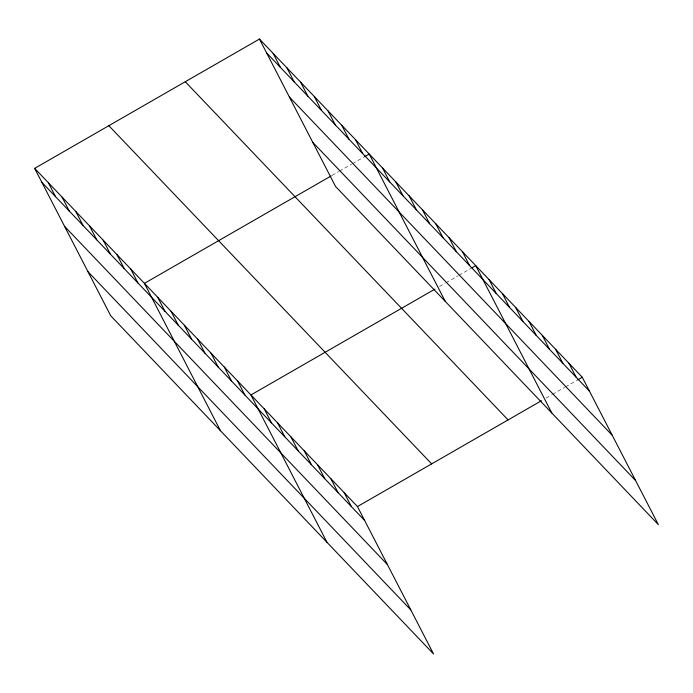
<?xml version="1.0" encoding="UTF-8"?>
<svg xmlns="http://www.w3.org/2000/svg" width="693" height="693" viewBox="0 0 693 693"><rect width="100%" height="100%" fill="white"/><g stroke="black" fill="none" stroke-linecap="round" stroke-linejoin="round"><path stroke-width="0.52" stroke-dasharray="3.46 2.6" d="M332.12 175.372L338.617 171.639M339.544 171.102L351.594 164.172M352.529 163.635L363.652 157.233M439.579 286.443L445.149 283.238M446.075 282.709L458.125 275.771M459.052 275.242L471.11 268.304M546.11 398.042L551.671 394.845M552.598 394.308L564.656 387.37M565.583 386.841L576.715 380.44"/><path stroke-width="1.04" d="M34.65 168.373L357.467 506.557L433.541 653.949L110.724 315.765L34.65 168.373L259.459 39.051L582.276 377.235L658.35 524.627L335.533 186.443L259.459 39.051M331.193 175.909L144.404 283.359L220.478 430.743M364.579 156.705L369.213 154.037L445.287 301.42M434.944 289.111L250.935 394.958L327.009 542.35M472.037 267.767L475.745 265.636L551.819 413.028M357.467 506.557L541.476 400.71M577.641 379.903L582.276 377.235M266.666 53.006L589.483 391.199M289.388 97.037L612.205 435.23M312.803 142.403L635.62 480.595M185.274 81.731L508.09 419.915M108.836 125.693L431.652 463.886M41.857 182.328L364.674 520.521M64.579 226.36L387.396 564.552M87.994 271.725L410.81 609.918M568.962 363.288L576.16 377.243M555.647 349.341L562.846 363.297M542.324 335.386L549.532 349.341M529.01 321.439L536.217 335.395M515.696 307.484L522.903 321.439M502.382 293.537L509.58 307.493M489.059 279.582L496.266 293.546M462.43 251.689L469.637 265.644M449.116 237.734L456.315 251.689M435.802 223.787L443 237.742M422.479 209.832L429.686 223.796M409.165 195.885L416.372 209.84M395.85 181.938L403.049 195.894M382.536 167.983L389.735 181.938M355.5 139.665L362.699 153.621M341.779 125.286L348.977 139.241M328.058 110.915L335.265 124.87M314.336 96.544L321.543 110.499M300.615 82.172L307.822 96.128M286.902 67.793L294.101 81.757M273.181 53.422L280.379 67.377M344.152 492.61L351.351 506.566M330.838 478.664L338.037 492.619M317.515 464.708L324.722 478.664M304.201 450.762L311.408 464.717M290.887 436.807L298.094 450.762M277.572 422.86L284.771 436.815M264.258 408.905L271.457 422.869M237.621 381.011L244.828 394.967M224.307 367.056L231.505 381.011M210.993 353.109L218.191 367.065M197.67 339.154L204.877 353.118M184.355 325.208L191.563 339.163M171.041 311.261L178.248 325.216M157.727 297.306L164.925 311.261M130.691 268.979L137.89 282.943M116.97 254.608L124.168 268.563M103.248 240.237L110.456 254.192M89.527 225.866L96.734 239.821M75.806 211.495L83.013 225.45M62.093 197.115L69.291 211.079M48.371 182.744L55.57 196.699"/></g></svg>
